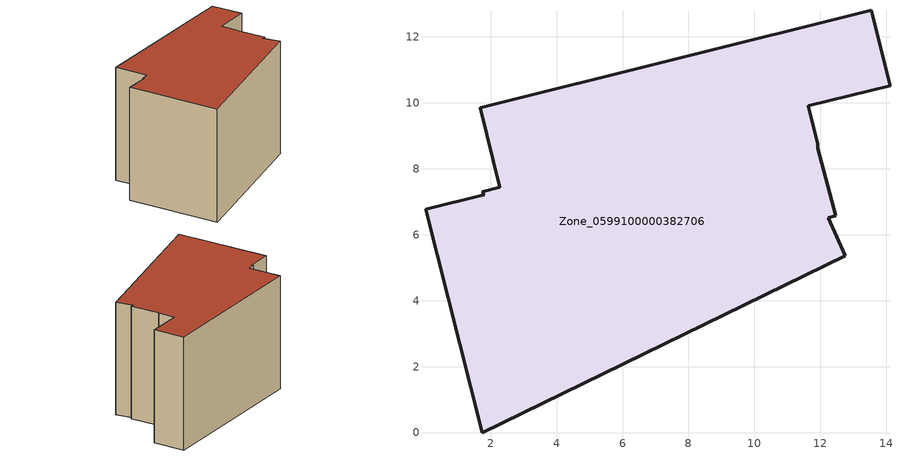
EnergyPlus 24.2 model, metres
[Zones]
Zone_0599100000382706
 floor ground (C_G): 1.75,7.31 2.28,7.44 1.68,9.85 13.54,12.8 14.11,10.52 11.64,9.91 11.93,8.75 11.92,8.62 12.47,6.57 12.23,6.51 12.76,5.36 1.74,0 0.02,6.77 1.81,7.21 z0
 wall outside (C_F): 1.74,0 12.76,5.36 12.23,6.51 12.47,6.57 11.92,8.62 11.93,8.75 11.64,9.91 14.11,10.52 13.54,12.8 1.68,9.85 2.28,7.44 1.75,7.31 1.81,7.21 0.02,6.77 1.74,0 z0:8.3
 roof outside (C_R): 2.28,7.44 1.75,7.31 1.81,7.21 0.02,6.77 1.74,0 12.76,5.36 12.23,6.51 12.47,6.57 11.92,8.62 11.93,8.75 11.64,9.91 14.11,10.52 13.54,12.8 1.68,9.85 z8.3
[BUILDING]
Pand.0599100000382706: North Axis=0; Terrain=City; Loads Convergence Tolerance Value=0.04; Temperature Convergence Tolerance Value=0.4; Solar Distribution=FullExterior; Maximum Number of Warmup Days=25; Minimum Number of Warmup Days=1
[Site:Location]
Rotterdam.The.Hague.AP_ZH_NLD Design_Conditions: Latitude=51.96; Longitude=4.45; Time Zone=1; Elevation=-4.5
[SITE:GROUNDTEMPERATURE:BUILDINGSURFACE]
18, 18, 18, 18, 18, 18, 18, 18, 18, 18, 18, 18
[MATERIAL] Thermal Absorptance=0.9; Solar Absorptance=0.7; Visible Absorptance=0.7
Name | Roughness | Thickness | Conductivity | Density | Specific Heat
G.TC.1992-2005 | MediumSmooth | 0.15 | 0.06 | 540 | 1210
F.TC.1992-2005 | Rough | 0.3 | 0.12 | 1920 | 840
R.TC.1992-2005 | MediumRough | 0.2 | 0.08 | 1500 | 1000
[CONSTRUCTION]
C_G: G.TC.1992-2005
C_F: F.TC.1992-2005
C_R: R.TC.1992-2005
[ZONE]
Zone_0599100000382706: Type=1; Multiplier=1; Ceiling Height=Autocalculate; Volume=Autocalculate; Floor Area=autocalculate; Part of Total Floor Area=Yes
[ZONEINFILTRATION:DESIGNFLOWRATE]
Infil_Zone_0599100000382706: Zone or ZoneList or Space or SpaceList=Zone_0599100000382706; Schedule=AlwaysOn; Design Flow Rate Calculation Method=Flow/Area; Flow Rate per Floor Area=0.0015; Constant Term Coefficient=1; Temperature Term Coefficient=0; Velocity Term Coefficient=0; Velocity Squared Term Coefficient=0
[HVACTEMPLATE:ZONE:IDEALLOADSAIRSYSTEM]
Zone_0599100000382706: Maximum Heating Supply Air Temperature=50; Minimum Cooling Supply Air Temperature=13; Maximum Heating Supply Air Humidity Ratio=0.0156; Minimum Cooling Supply Air Humidity Ratio=0.0077; Heating Limit=NoLimit; Cooling Limit=NoLimit; Dehumidification Control Type=ConstantSensibleHeatRatio; Cooling Sensible Heat Ratio=0.7; Dehumidification Setpoint=60; Humidification Control Type=None; Humidification Setpoint=30; Outdoor Air Method=None; Outdoor Air Flow Rate per Person=0.00944; Outdoor Air Flow Rate per Zone Floor Area=0; Outdoor Air Flow Rate per Zone=0; Demand Controlled Ventilation Type=None; Outdoor Air Economizer Type=NoEconomizer; Heat Recovery Type=None; Sensible Heat Recovery Effectiveness=0.7; Latent Heat Recovery Effectiveness=0.65
[ZONECONTROL:THERMOSTAT]
ThermostatControl_Zone_0599100000382706: Zone or ZoneList=Zone_0599100000382706; Control Type Schedule=DualSetpointControlType; Control 1=Thermostat_Zone_0599100000382706; Temperature Difference Between Cutout And Setpoint=0
[THERMOSTATSETPOINT:DUALSETPOINT]
Thermostat_Zone_0599100000382706: Heating Setpoint Temperature Schedule=HeatingSetpoint_Zone_0599100000382706; Cooling Setpoint Temperature Schedule=CoolingSetpoint_Zone_0599100000382706
[SCHEDULE:COMPACT]
HeatingSetpoint_Zone_0599100000382706: Through: 12/31, For: AllDays, Until: 24:00, 21
CoolingSetpoint_Zone_0599100000382706: Through: 12/31, For: AllDays, Until: 24:00, 24
DualSetpointControlType: Through: 12/31, For: AllDays, Until: 24:00, 4
AlwaysOn: Through: 12/31, For: AllDays, Until: 24:00, 1
